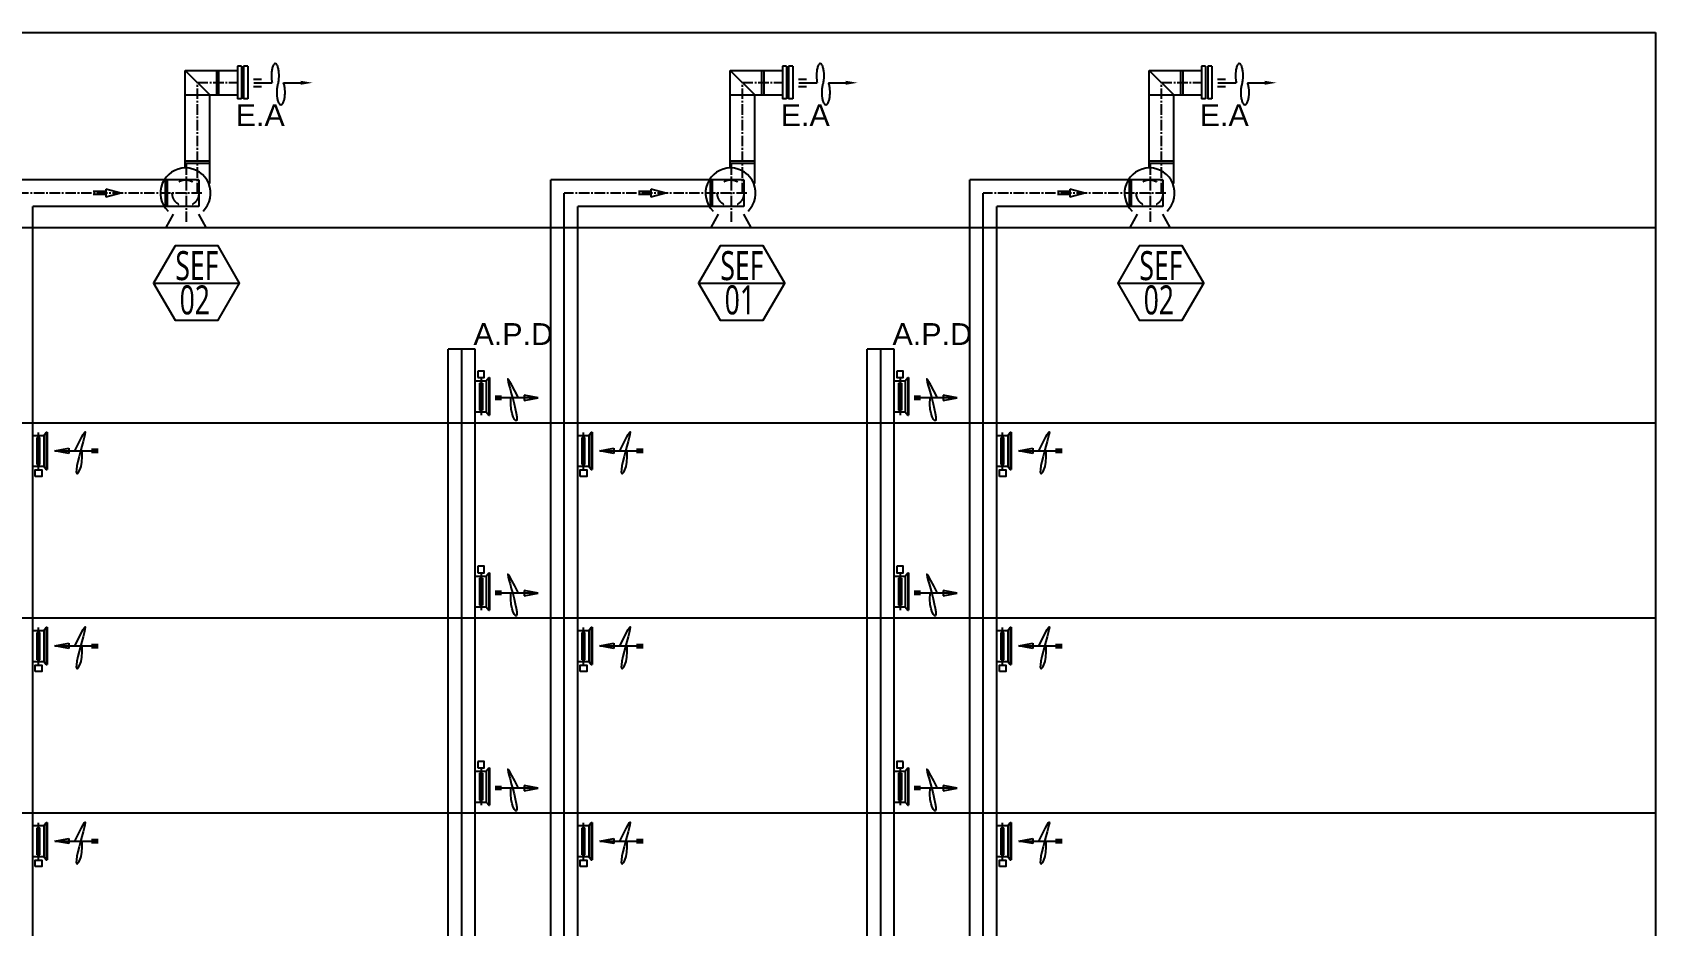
# Model space of a CAD drawing. Header units: millimetres. Extents: x 8533 to 164433, y 5768 to 115327.
# Drawn here: x 42837 to 71819, y 80835 to 96785 of the extents above; entities that cross this region are included whole.
import ezdxf
from ezdxf.enums import TextEntityAlignment as Align

# ---------------------------------------------------------------- set-up
doc = ezdxf.new("R2010")
doc.units = ezdxf.units.MM
doc.header["$LTSCALE"] = 250
doc.linetypes.add('CENTER2', pattern=[1.125, 0.75, -0.125, 0.125, -0.125])
doc.linetypes.add('HIDDEN', pattern=[2, 1, -1])
for name, color, linetype in [('ARC', 8, 'Continuous'), ('OUT', 4, 'Continuous'), ('p', 3, 'Continuous'), ('st', 4, 'Continuous'), ('text', 3, 'Continuous')]:
    doc.layers.add(name, color=color, linetype=linetype)
doc.styles.get("Standard").update_dxf_attribs({"font": ''})
doc.styles.add('STYLE1', font='arial.ttf')
doc.styles.get('Standard').set_extended_font_data('Malgun Gothic')

msp = doc.modelspace()

# ---------------------------------------------------------------- linework, layer by layer
at = {"layer": 'ARC'}
for p, q in [((19211, 96785), (71819, 96785)), ((71819, 96785), (71819, 50321)), ((19211, 93300), (71819, 93300)), ((19211, 89815), (71819, 89815)), ((19211, 86330), (71819, 86330)), ((19211, 82845), (71819, 82845))]:
    msp.add_line(p, q, dxfattribs=at)
at = {"layer": 'OUT', "color": 1, "linetype": 'Continuous'}
for p, q in [((45001, 92309), (46537, 92309)), ((54733, 92309), (56269, 92309)), ((62215, 92309), (63751, 92309))]:
    msp.add_line(p, q, dxfattribs=at)
at = {"layer": 'OUT'}
for p, q in [((50743, 90560, 0), (50939, 90560, 0)), ((50821, 90524, 0), (50821, 90040, 0)), ((50821, 90524, 0), (50873, 90524, 0)), ((50847, 90620, 0), (50847, 89952, 0)), ((50873, 90524, 0), (50873, 90040, 0)), ((50939, 90560, 0), (50984, 90620, 0)), ((50939, 90560, 0), (50939, 90009, 0)), ((50984, 90620, 0), (50999, 90620, 0)), ((50984, 90620, 0), (50984, 89952, 0)), ((50999, 90620, 0), (50999, 89952, 0)), ((58225, 90560, 0), (58421, 90560, 0)), ((58303, 90524, 0), (58303, 90040, 0)), ((58303, 90524, 0), (58355, 90524, 0)), ((58329, 90620, 0), (58329, 89952, 0)), ((58355, 90524, 0), (58355, 90040, 0)), ((58421, 90560, 0), (58466, 90620, 0)), ((58421, 90560, 0), (58421, 90009, 0)), ((58466, 90620, 0), (58481, 90620, 0)), ((58466, 90620, 0), (58466, 89952, 0)), ((58481, 90620, 0), (58481, 89952, 0)), ((50743, 90009, 0), (50939, 90009, 0)), ((50821, 90040, 0), (50873, 90040, 0)), ((50939, 90009, 0), (50984, 89952, 0)), ((50984, 89952, 0), (50999, 89952, 0)), ((58225, 90009, 0), (58421, 90009, 0)), ((58303, 90040, 0), (58355, 90040, 0)), ((58421, 90009, 0), (58466, 89952, 0)), ((58466, 89952, 0), (58481, 89952, 0)), ((42841, 89588), (43038, 89588)), ((42945, 88972), (42945, 89640)), ((43038, 89588), (43082, 89648)), ((43038, 89588), (43038, 89037)), ((43082, 89648), (43098, 89648)), ((43082, 89648), (43082, 88980)), ((43098, 89648), (43098, 88980)), ((52573, 89588), (52770, 89588)), ((52677, 88972), (52677, 89640)), ((52770, 89588), (52814, 89648)), ((52770, 89588), (52770, 89037)), ((52814, 89648), (52814, 88980)), ((52814, 89648), (52830, 89648)), ((52830, 89648), (52830, 88980)), ((60055, 89588), (60252, 89588)), ((60159, 88972), (60159, 89640)), ((60252, 89588), (60296, 89648)), ((60252, 89588), (60252, 89037)), ((60296, 89648), (60312, 89648)), ((60296, 89648), (60296, 88980)), ((60312, 89648), (60312, 88980)), ((42919, 89552), (42971, 89552)), ((42919, 89068), (42919, 89552)), ((42971, 89068), (42971, 89552)), ((52651, 89552), (52703, 89552)), ((52651, 89068), (52651, 89552)), ((52703, 89068), (52703, 89552)), ((60133, 89552), (60185, 89552)), ((60133, 89068), (60133, 89552)), ((60185, 89068), (60185, 89552)), ((42841, 89037), (43038, 89037)), ((42919, 89068), (42971, 89068)), ((43038, 89037), (43082, 88980)), ((43082, 88980), (43098, 88980)), ((52573, 89037), (52770, 89037)), ((52651, 89068), (52703, 89068)), ((52770, 89037), (52814, 88980)), ((52814, 88980), (52830, 88980)), ((60055, 89037), (60252, 89037)), ((60133, 89068), (60185, 89068)), ((60252, 89037), (60296, 88980)), ((60296, 88980), (60312, 88980)), ((50743, 87076, 0), (50939, 87076, 0)), ((50821, 87039, 0), (50821, 86556, 0)), ((50821, 87039, 0), (50873, 87039, 0)), ((50847, 87135, 0), (50847, 86467, 0)), ((50873, 87039, 0), (50873, 86556, 0)), ((50939, 87076, 0), (50984, 87135, 0)), ((50939, 87076, 0), (50939, 86524, 0)), ((50984, 87135, 0), (50999, 87135, 0)), ((50984, 87135, 0), (50984, 86467, 0)), ((50999, 87135, 0), (50999, 86467, 0)), ((58225, 87076, 0), (58421, 87076, 0)), ((58303, 87039, 0), (58303, 86556, 0)), ((58303, 87039, 0), (58355, 87039, 0)), ((58329, 87135, 0), (58329, 86467, 0)), ((58355, 87039, 0), (58355, 86556, 0)), ((58421, 87076, 0), (58466, 87135, 0)), ((58421, 87076, 0), (58421, 86524, 0)), ((58466, 87135, 0), (58481, 87135, 0)), ((58466, 87135, 0), (58466, 86467, 0)), ((58481, 87135, 0), (58481, 86467, 0)), ((50743, 86524, 0), (50939, 86524, 0)), ((50821, 86556, 0), (50873, 86556, 0)), ((50939, 86524, 0), (50984, 86467, 0)), ((50984, 86467, 0), (50999, 86467, 0)), ((58225, 86524, 0), (58421, 86524, 0)), ((58303, 86556, 0), (58355, 86556, 0)), ((58421, 86524, 0), (58466, 86467, 0)), ((58466, 86467, 0), (58481, 86467, 0)), ((42841, 86103), (43038, 86103)), ((42945, 85487), (42945, 86155)), ((43038, 86103), (43082, 86163)), ((43038, 86103), (43038, 85552)), ((43082, 86163), (43098, 86163)), ((43082, 86163), (43082, 85495)), ((43098, 86163), (43098, 85495)), ((52573, 86103), (52770, 86103)), ((52677, 85487), (52677, 86155)), ((52770, 86103), (52814, 86163)), ((52770, 86103), (52770, 85552)), ((52814, 86163), (52830, 86163)), ((52814, 86163), (52814, 85495)), ((52830, 86163), (52830, 85495)), ((60055, 86103), (60252, 86103)), ((60159, 85487), (60159, 86155)), ((60252, 86103), (60296, 86163)), ((60252, 86103), (60252, 85552)), ((60296, 86163), (60312, 86163)), ((60296, 86163), (60296, 85495)), ((60312, 86163), (60312, 85495)), ((42919, 86067), (42971, 86067)), ((42919, 85583), (42919, 86067)), ((42971, 85583), (42971, 86067)), ((52651, 86067), (52703, 86067)), ((52651, 85583), (52651, 86067)), ((52703, 85583), (52703, 86067)), ((60133, 86067), (60185, 86067)), ((60133, 85583), (60133, 86067)), ((60185, 85583), (60185, 86067)), ((42841, 85552), (43038, 85552)), ((42919, 85583), (42971, 85583)), ((43038, 85552), (43082, 85495)), ((52573, 85552), (52770, 85552)), ((52651, 85583), (52703, 85583)), ((52770, 85552), (52814, 85495)), ((60055, 85552), (60252, 85552)), ((60133, 85583), (60185, 85583)), ((60252, 85552), (60296, 85495)), ((43082, 85495), (43098, 85495)), ((52814, 85495), (52830, 85495)), ((60296, 85495), (60312, 85495)), ((50743, 83591, 0), (50939, 83591, 0)), ((50821, 83554, 0), (50821, 83071, 0)), ((50821, 83554, 0), (50873, 83554, 0)), ((50847, 83651, 0), (50847, 82982, 0)), ((50873, 83554, 0), (50873, 83071, 0)), ((50939, 83591, 0), (50984, 83651, 0)), ((50939, 83591, 0), (50939, 83040, 0)), ((50984, 83651, 0), (50999, 83651, 0)), ((50984, 83651, 0), (50984, 82982, 0)), ((50999, 83651, 0), (50999, 82982, 0)), ((58225, 83591, 0), (58421, 83591, 0)), ((58303, 83554, 0), (58303, 83071, 0)), ((58303, 83554, 0), (58355, 83554, 0)), ((58329, 83651, 0), (58329, 82982, 0)), ((58355, 83554, 0), (58355, 83071, 0)), ((58421, 83591, 0), (58466, 83651, 0)), ((58421, 83591, 0), (58421, 83040, 0)), ((58466, 83651, 0), (58481, 83651, 0)), ((58466, 83651, 0), (58466, 82982, 0)), ((58481, 83651, 0), (58481, 82982, 0)), ((50743, 83040, 0), (50939, 83040, 0)), ((50821, 83071, 0), (50873, 83071, 0)), ((50939, 83040, 0), (50984, 82982, 0)), ((50984, 82982, 0), (50999, 82982, 0)), ((58225, 83040, 0), (58421, 83040, 0)), ((58303, 83071, 0), (58355, 83071, 0)), ((58421, 83040, 0), (58466, 82982, 0)), ((58466, 82982, 0), (58481, 82982, 0)), ((42841, 82619), (43038, 82619)), ((42945, 82002), (42945, 82671)), ((43038, 82619), (43082, 82678)), ((43038, 82619), (43038, 82067)), ((43082, 82678), (43098, 82678)), ((43082, 82678), (43082, 82010)), ((43098, 82678), (43098, 82010)), ((52573, 82619), (52770, 82619)), ((52677, 82002), (52677, 82671)), ((52770, 82619), (52814, 82678)), ((52770, 82619), (52770, 82067)), ((52814, 82678), (52830, 82678)), ((52814, 82678), (52814, 82010)), ((52830, 82678), (52830, 82010)), ((60055, 82619), (60252, 82619)), ((60159, 82002), (60159, 82671)), ((60252, 82619), (60296, 82678)), ((60252, 82619), (60252, 82067)), ((60296, 82678), (60312, 82678)), ((60296, 82678), (60296, 82010)), ((60312, 82678), (60312, 82010)), ((42919, 82099), (42919, 82582)), ((42919, 82582), (42971, 82582)), ((42971, 82099), (42971, 82582)), ((52651, 82582), (52703, 82582)), ((52651, 82099), (52651, 82582)), ((52703, 82099), (52703, 82582)), ((60133, 82582), (60185, 82582)), ((60133, 82099), (60133, 82582)), ((60185, 82099), (60185, 82582)), ((42841, 82067), (43038, 82067)), ((42919, 82099), (42971, 82099)), ((43038, 82067), (43082, 82010)), ((52573, 82067), (52770, 82067)), ((52651, 82099), (52703, 82099)), ((52770, 82067), (52814, 82010)), ((60055, 82067), (60252, 82067)), ((60133, 82099), (60185, 82099)), ((60252, 82067), (60296, 82010)), ((43082, 82010), (43098, 82010)), ((52814, 82010), (52830, 82010)), ((60296, 82010), (60312, 82010))]:
    msp.add_line(p, q, dxfattribs=at)
at = {"layer": 'OUT', "color": 1, "linetype": 'Continuous', "elevation": 0}
for points in [[(45385, 92974), (45001, 92309), (45385, 91644), (46153, 91644), (46537, 92309), (46153, 92974)], [(55117, 92974), (54733, 92309), (55117, 91644), (55885, 91644), (56269, 92309), (55885, 92974)], [(62599, 92974), (62215, 92309), (62599, 91644), (63367, 91644), (63751, 92309), (63367, 92974)]]:
    msp.add_lwpolyline(points, close=True, dxfattribs=at)
at = {"layer": 'OUT', "elevation": 0}
for points in [[(50789, 90620), (50905, 90620), (50905, 90736), (50789, 90736)], [(50789, 90736), (50789, 90620)], [(50905, 90620), (50905, 90736)], [(58271, 90736), (58271, 90620)], [(50789, 87135), (50905, 87135), (50905, 87251), (50789, 87251)], [(50789, 87251), (50789, 87135)], [(50905, 87135), (50905, 87251)], [(58271, 87251), (58271, 87135)], [(50789, 83651), (50905, 83651), (50905, 83766), (50789, 83766)], [(50789, 83766), (50789, 83651)], [(50905, 83651), (50905, 83766)], [(58387, 83766), (58271, 83766), (58271, 83651), (58387, 83651)], [(58271, 83766), (58271, 83651)], [(58387, 83651), (58387, 83766)]]:
    msp.add_lwpolyline(points, dxfattribs=at)
for points in [[(58271, 90736), (58271, 90620), (58387, 90620), (58387, 90736)], [(42888, 88856), (42888, 88972), (43003, 88972), (43003, 88856)], [(52620, 88856), (52620, 88972), (52735, 88972), (52735, 88856)], [(60102, 88856), (60102, 88972), (60217, 88972), (60217, 88856)], [(58271, 87251), (58271, 87135), (58387, 87135), (58387, 87251)], [(42888, 85372), (42888, 85487), (43003, 85487), (43003, 85372)], [(52620, 85372), (52620, 85487), (52735, 85487), (52735, 85372)], [(60102, 85372), (60102, 85487), (60217, 85487), (60217, 85372)], [(42888, 81887), (42888, 82002), (43003, 82002), (43003, 81887)], [(52620, 81887), (52620, 82002), (52735, 82002), (52735, 81887)], [(60102, 81887), (60102, 82002), (60217, 82002), (60217, 81887)]]:
    msp.add_lwpolyline(points, close=True, dxfattribs=at)
at = {"layer": 'p', "color": 4, "linetype": 'Continuous'}
for p, q in [((52093, 16847), (52093, 94153)), ((59575, 16847), (59575, 94153)), ((42841, 16847), (42841, 93679)), ((52573, 16847), (52573, 93679)), ((60055, 16847), (60055, 93679)), ((50262, 15017), (50262, 91126)), ((50743, 91126), (50262, 91126)), ((50743, 15017), (50743, 91126)), ((57744, 15017), (57744, 91126)), ((58225, 91126), (57744, 91126)), ((58225, 15017), (58225, 91126))]:
    msp.add_line(p, q, dxfattribs=at)
at = {"layer": 'p', "color": 1}
for p, q in [((52333, 16847), (52333, 93916)), ((59815, 16847), (59815, 93916)), ((50502, 15017), (50502, 91126)), ((57985, 15017), (57985, 91126)), ((51214, 90283, 0), (51097, 90283, 0)), ((51867, 90257, 0), (51097, 90257, 0)), ((51214, 90231, 0), (51097, 90231, 0)), ((58696, 90283, 0), (58580, 90283, 0)), ((59349, 90257, 0), (58580, 90257, 0)), ((58696, 90231, 0), (58580, 90231, 0)), ((43238, 89314), (44008, 89314)), ((43891, 89340), (44008, 89340)), ((43891, 89288), (44008, 89288)), ((52970, 89314), (53740, 89314)), ((53623, 89340), (53740, 89340)), ((53623, 89288), (53740, 89288)), ((60452, 89314), (61222, 89314)), ((61105, 89340), (61222, 89340)), ((61105, 89288), (61222, 89288)), ((51214, 86798, 0), (51097, 86798, 0)), ((51867, 86772, 0), (51097, 86772, 0)), ((51214, 86746, 0), (51097, 86746, 0)), ((58696, 86798, 0), (58580, 86798, 0)), ((59349, 86772, 0), (58580, 86772, 0)), ((58696, 86746, 0), (58580, 86746, 0)), ((43238, 85829), (44008, 85829)), ((43891, 85855), (44008, 85855)), ((43891, 85803), (44008, 85803)), ((52970, 85829), (53740, 85829)), ((53623, 85855), (53740, 85855)), ((53623, 85803), (53740, 85803)), ((60452, 85829), (61222, 85829)), ((61105, 85855), (61222, 85855)), ((61105, 85803), (61222, 85803)), ((51214, 83313, 0), (51097, 83313, 0)), ((51867, 83288, 0), (51097, 83288, 0)), ((51214, 83262, 0), (51097, 83262, 0)), ((58696, 83313, 0), (58580, 83313, 0)), ((59349, 83288, 0), (58580, 83288, 0)), ((58696, 83262, 0), (58580, 83262, 0)), ((43238, 82344), (44008, 82344)), ((43891, 82370), (44008, 82370)), ((43891, 82318), (44008, 82318)), ((52970, 82344), (53740, 82344)), ((53623, 82370), (53740, 82370)), ((53623, 82318), (53740, 82318)), ((60452, 82344), (61222, 82344)), ((61105, 82370), (61222, 82370)), ((61105, 82318), (61222, 82318))]:
    msp.add_line(p, q, dxfattribs=at)
at = {"layer": 'p', "color": 1, "linetype": 'Continuous'}
for p, q in [((51618, 90304, 0), (51618, 90211, 0)), ((51867, 90257, 0), (51618, 90304, 0)), ((51618, 90211, 0), (51867, 90257, 0)), ((59349, 90257, 0), (59100, 90304, 0)), ((59100, 90304, 0), (59100, 90211, 0)), ((59100, 90211, 0), (59349, 90257, 0)), ((43238, 89314), (43487, 89360)), ((43487, 89267), (43238, 89314)), ((43487, 89360), (43487, 89267)), ((52970, 89314), (53219, 89360)), ((53219, 89267), (52970, 89314)), ((53219, 89360), (53219, 89267)), ((60452, 89314), (60701, 89360)), ((60701, 89267), (60452, 89314)), ((60701, 89360), (60701, 89267)), ((51618, 86819, 0), (51618, 86726, 0)), ((51867, 86772, 0), (51618, 86819, 0)), ((51618, 86726, 0), (51867, 86772, 0)), ((59349, 86772, 0), (59100, 86819, 0)), ((59100, 86819, 0), (59100, 86726, 0)), ((59100, 86726, 0), (59349, 86772, 0)), ((43238, 85829), (43487, 85875)), ((43487, 85783), (43238, 85829)), ((43487, 85875), (43487, 85783)), ((52970, 85829), (53219, 85875)), ((53219, 85783), (52970, 85829)), ((53219, 85875), (53219, 85783)), ((60452, 85829), (60701, 85875)), ((60701, 85783), (60452, 85829)), ((60701, 85875), (60701, 85783)), ((51618, 83334, 0), (51618, 83241, 0)), ((51867, 83288, 0), (51618, 83334, 0)), ((51618, 83241, 0), (51867, 83288, 0)), ((59100, 83334, 0), (59100, 83241, 0)), ((59349, 83288, 0), (59100, 83334, 0)), ((59100, 83241, 0), (59349, 83288, 0)), ((43238, 82344), (43487, 82391)), ((43487, 82298), (43238, 82344)), ((43487, 82391), (43487, 82298)), ((52970, 82344), (53219, 82391)), ((53219, 82298), (52970, 82344)), ((53219, 82391), (53219, 82298)), ((60452, 82344), (60701, 82391)), ((60701, 82298), (60452, 82344)), ((60701, 82391), (60701, 82298))]:
    msp.add_line(p, q, dxfattribs=at)
at = {"layer": 'p', "color": 1}
for points in [[(51514, 90257), (51448, 90386), (51398, 90483), (51362, 90548), (51338, 90586), (51327, 90596), (51325, 90583), (51332, 90548), (51345, 90493), (51365, 90422), (51388, 90338), (51412, 90247), (51436, 90155), (51457, 90066), (51474, 89987), (51485, 89921), (51487, 89875), (51479, 89852), (51463, 89853), (51443, 89875), (51421, 89917), (51402, 89978), (51386, 90056), (51379, 90149), (51382, 90257)], [(58996, 90257), (58930, 90386), (58880, 90483), (58844, 90548), (58821, 90586), (58809, 90596), (58807, 90583), (58814, 90548), (58827, 90493), (58847, 90422), (58870, 90338), (58894, 90247), (58918, 90155), (58940, 90066), (58957, 89987), (58967, 89921), (58969, 89875), (58961, 89852), (58945, 89853), (58925, 89875), (58904, 89917), (58884, 89978), (58868, 90056), (58861, 90149), (58864, 90257)], [(43592, 89314), (43658, 89443), (43708, 89540), (43744, 89605), (43767, 89642), (43779, 89653), (43781, 89640), (43774, 89605), (43760, 89550), (43741, 89478), (43718, 89394), (43693, 89304), (43669, 89212), (43648, 89123), (43631, 89043), (43621, 88978), (43619, 88932), (43627, 88909), (43642, 88909), (43662, 88931), (43684, 88974), (43704, 89034), (43719, 89112), (43727, 89206), (43724, 89314)], [(53324, 89314), (53390, 89443), (53440, 89540), (53476, 89605), (53499, 89642), (53511, 89653), (53512, 89640), (53506, 89605), (53492, 89550), (53473, 89478), (53450, 89394), (53425, 89304), (53401, 89212), (53380, 89123), (53363, 89043), (53353, 88978), (53351, 88932), (53359, 88909), (53374, 88909), (53394, 88931), (53416, 88974), (53436, 89034), (53451, 89112), (53459, 89206), (53456, 89314)], [(60806, 89314), (60872, 89443), (60922, 89540), (60958, 89605), (60981, 89642), (60993, 89653), (60995, 89640), (60988, 89605), (60974, 89550), (60955, 89478), (60932, 89394), (60907, 89304), (60884, 89212), (60862, 89123), (60845, 89043), (60835, 88978), (60833, 88932), (60841, 88909), (60856, 88909), (60876, 88931), (60898, 88974), (60918, 89034), (60933, 89112), (60941, 89206), (60938, 89314)], [(51514, 86772), (51448, 86902), (51398, 86998), (51362, 87064), (51338, 87101), (51327, 87111), (51325, 87098), (51332, 87063), (51345, 87008), (51365, 86937), (51388, 86853), (51412, 86762), (51436, 86670), (51457, 86582), (51474, 86502), (51485, 86436), (51487, 86390), (51479, 86367), (51463, 86368), (51443, 86390), (51421, 86432), (51402, 86493), (51386, 86571), (51379, 86665), (51382, 86772)], [(58996, 86772), (58930, 86902), (58880, 86998), (58844, 87064), (58821, 87101), (58809, 87111), (58807, 87098), (58814, 87063), (58827, 87008), (58847, 86937), (58870, 86853), (58894, 86762), (58918, 86670), (58940, 86582), (58957, 86502), (58967, 86436), (58969, 86390), (58961, 86367), (58945, 86368), (58925, 86390), (58904, 86432), (58884, 86493), (58868, 86571), (58861, 86665), (58864, 86772)], [(43592, 85829), (43658, 85958), (43708, 86055), (43744, 86120), (43767, 86157), (43779, 86168), (43781, 86155), (43774, 86120), (43760, 86065), (43741, 85993), (43718, 85910), (43693, 85819), (43669, 85727), (43648, 85638), (43631, 85559), (43621, 85493), (43619, 85447), (43627, 85424), (43642, 85424), (43662, 85447), (43684, 85489), (43704, 85550), (43719, 85628), (43727, 85721), (43724, 85829)], [(53324, 85829), (53390, 85958), (53440, 86055), (53476, 86120), (53499, 86157), (53511, 86168), (53512, 86155), (53506, 86120), (53492, 86065), (53473, 85993), (53450, 85910), (53425, 85819), (53401, 85727), (53380, 85638), (53363, 85559), (53353, 85493), (53351, 85447), (53359, 85424), (53374, 85424), (53394, 85447), (53416, 85489), (53436, 85550), (53451, 85628), (53459, 85721), (53456, 85829)], [(60806, 85829), (60872, 85958), (60922, 86055), (60958, 86120), (60981, 86157), (60993, 86168), (60995, 86155), (60988, 86120), (60974, 86065), (60955, 85993), (60932, 85910), (60907, 85819), (60884, 85727), (60862, 85638), (60845, 85559), (60835, 85493), (60833, 85447), (60841, 85424), (60856, 85424), (60876, 85447), (60898, 85489), (60918, 85550), (60933, 85628), (60941, 85721), (60938, 85829)], [(51514, 83288), (51448, 83417), (51398, 83513), (51362, 83579), (51338, 83616), (51327, 83627), (51325, 83613), (51332, 83578), (51345, 83524), (51365, 83452), (51388, 83368), (51412, 83278), (51436, 83185), (51457, 83097), (51474, 83017), (51485, 82951), (51487, 82905), (51479, 82883), (51463, 82883), (51443, 82905), (51421, 82947), (51402, 83008), (51386, 83086), (51379, 83180), (51382, 83288)], [(58996, 83288), (58930, 83417), (58880, 83513), (58844, 83579), (58821, 83616), (58809, 83627), (58807, 83613), (58814, 83578), (58827, 83524), (58847, 83452), (58870, 83368), (58894, 83278), (58918, 83185), (58940, 83097), (58957, 83017), (58967, 82951), (58969, 82905), (58961, 82883), (58945, 82883), (58925, 82905), (58904, 82947), (58884, 83008), (58868, 83086), (58861, 83180), (58864, 83288)], [(43592, 82344), (43658, 82474), (43708, 82570), (43744, 82636), (43767, 82673), (43779, 82683), (43781, 82670), (43774, 82635), (43760, 82580), (43741, 82509), (43718, 82425), (43693, 82334), (43669, 82242), (43648, 82153), (43631, 82074), (43621, 82008), (43619, 81962), (43627, 81939), (43642, 81940), (43662, 81962), (43684, 82004), (43704, 82065), (43719, 82143), (43727, 82236), (43724, 82344)], [(53324, 82344), (53390, 82474), (53440, 82570), (53476, 82636), (53499, 82673), (53511, 82683), (53512, 82670), (53506, 82635), (53492, 82580), (53473, 82509), (53450, 82425), (53425, 82334), (53401, 82242), (53380, 82153), (53363, 82074), (53353, 82008), (53351, 81962), (53359, 81939), (53374, 81940), (53394, 81962), (53416, 82004), (53436, 82065), (53451, 82143), (53459, 82236), (53456, 82344)], [(60806, 82344), (60872, 82474), (60922, 82570), (60958, 82636), (60981, 82673), (60993, 82683), (60995, 82670), (60988, 82635), (60974, 82580), (60955, 82509), (60932, 82425), (60907, 82334), (60884, 82242), (60862, 82153), (60845, 82074), (60835, 82008), (60833, 81962), (60841, 81939), (60856, 81940), (60876, 81962), (60898, 82004), (60918, 82065), (60933, 82143), (60941, 82236), (60938, 82344)]]:
    msp.add_lwpolyline(points, dxfattribs=at)
at = {"layer": 'st', "color": 4}
for p, q in [((46003, 95670), (45564, 96108)), ((45564, 94375), (45564, 96108)), ((45564, 96108), (46496, 96108)), ((46123, 96108), (46123, 95670)), ((46162, 96108), (46162, 95670)), ((46496, 96181), (46496, 95597)), ((46569, 96181), (46496, 96181)), ((46569, 96181), (46569, 95597)), ((46608, 96181), (46608, 95597)), ((46681, 96181), (46608, 96181)), ((46681, 96181), (46681, 95597)), ((55735, 95670), (55296, 96108)), ((55296, 94375), (55296, 96108)), ((55296, 96108), (56228, 96108)), ((55855, 96108), (55855, 95670)), ((55894, 96108), (55894, 95670)), ((56228, 96181), (56228, 95597)), ((56301, 96181), (56228, 96181)), ((56301, 96181), (56301, 95597)), ((56340, 96181), (56340, 95597)), ((56413, 96181), (56340, 96181)), ((56413, 96181), (56413, 95597)), ((63217, 95670), (62778, 96108)), ((62778, 94375), (62778, 96108)), ((62778, 96108), (63710, 96108)), ((63337, 96108), (63337, 95670)), ((63377, 96108), (63377, 95670)), ((63710, 96181), (63710, 95597)), ((63783, 96181), (63710, 96181)), ((63783, 96181), (63783, 95597)), ((63822, 96181), (63822, 95597)), ((63895, 96181), (63822, 96181)), ((63895, 96181), (63895, 95597)), ((45564, 95670), (46496, 95670)), ((46002, 94085), (46002, 95670)), ((55296, 95670), (56228, 95670)), ((55734, 94085), (55734, 95670)), ((62778, 95670), (63710, 95670)), ((63216, 94085), (63216, 95670)), ((46569, 95597), (46496, 95597)), ((46681, 95597), (46608, 95597)), ((56301, 95597), (56228, 95597)), ((56413, 95597), (56340, 95597)), ((63783, 95597), (63710, 95597)), ((63895, 95597), (63822, 95597)), ((45564, 94489), (46003, 94489)), ((55296, 94489), (55735, 94489)), ((62778, 94489), (63217, 94489)), ((45564, 94449), (46003, 94449)), ((55296, 94449), (55735, 94449)), ((62778, 94449), (63217, 94449)), ((45808, 94153), (42361, 94153)), ((44149, 93943), (43924, 93943)), ((44149, 93987), (44149, 93845)), ((44414, 93916), (44149, 93987)), ((44414, 93916), (44149, 93845)), ((45207, 94153), (45207, 93679)), ((45244, 94153), (45244, 93679)), ((45808, 94153), (45808, 93679)), ((55540, 94153), (52093, 94153)), ((53881, 93943), (53656, 93943)), ((53881, 93987), (53881, 93845)), ((54145, 93916), (53881, 93987)), ((54145, 93916), (53881, 93845)), ((54939, 94153), (54939, 93679)), ((54976, 94153), (54976, 93679)), ((55540, 94153), (55540, 93679)), ((63022, 94153), (59575, 94153)), ((61363, 93943), (61138, 93943)), ((61363, 93987), (61363, 93845)), ((61628, 93916), (61363, 93987)), ((61628, 93916), (61363, 93845)), ((62421, 94153), (62421, 93679)), ((62458, 94153), (62458, 93679)), ((63022, 94153), (63022, 93679)), ((45808, 93679), (42841, 93679)), ((44149, 93889), (43924, 93889)), ((55540, 93679), (52573, 93679)), ((53881, 93889), (53656, 93889)), ((63022, 93679), (60055, 93679)), ((61363, 93889), (61138, 93889)), ((45224, 93300), (45357, 93540)), ((45941, 93300), (45808, 93540)), ((54956, 93300), (55089, 93540)), ((55673, 93300), (55540, 93540)), ((62438, 93300), (62571, 93540)), ((63155, 93300), (63022, 93540)), ((45224, 93300), (45941, 93300)), ((54956, 93300), (55673, 93300)), ((62438, 93300), (63155, 93300))]:
    msp.add_line(p, q, dxfattribs=at)
at = {"layer": 'st', "color": 1}
for p, q in [((46786, 95952), (46926, 95952)), ((56518, 95952), (56658, 95952)), ((64000, 95952), (64140, 95952)), ((46786, 95821), (46926, 95821)), ((46789, 95886), (47118, 95886)), ((47227, 95886), (47229, 95886)), ((47319, 95886), (47674, 95886)), ((56518, 95821), (56658, 95821)), ((56521, 95886), (56849, 95886)), ((56959, 95886), (56960, 95886)), ((57051, 95886), (57406, 95886)), ((64000, 95821), (64140, 95821)), ((64003, 95886), (64332, 95886)), ((64441, 95886), (64443, 95886)), ((64533, 95886), (64888, 95886))]:
    msp.add_line(p, q, dxfattribs=at)
at = {"layer": 'st', "color": 1, "linetype": 'CENTER2'}
for p, q in [((45783, 93909), (45783, 95889)), ((45783, 95889), (46496, 95889)), ((55515, 93909), (55515, 95889)), ((55515, 95889), (56228, 95889)), ((62997, 93909), (62997, 95889)), ((62997, 95889), (63710, 95889)), ((45862, 93916), (42601, 93916)), ((55594, 93916), (52333, 93916)), ((63076, 93916), (59815, 93916))]:
    msp.add_line(p, q, dxfattribs=at)
at = {"layer": 'st', "color": 4, "linetype": 'CENTER2'}
for p, q in [((45583, 94428), (45583, 93404)), ((55315, 94428), (55315, 93404)), ((62797, 94428), (62797, 93404))]:
    msp.add_line(p, q, dxfattribs=at)
at = {"layer": 'st', "color": 1, "elevation": 0}
for points in [[(47229, 95886, 0.02484), (47235, 95923, 0.032193), (47241, 96012, 0.032193), (47235, 96101, 0.043567), (47221, 96166, 0.086075), (47194, 96219, 0.23532), (47173, 96230, 0.23532), (47152, 96219, 0.086075), (47125, 96166, 0.043567), (47111, 96101, 0.032193), (47105, 96012, 0.032193), (47111, 95923, 0.02484), (47118, 95886)], [(56960, 95886, 0.02484), (56967, 95923, 0.032193), (56973, 96012, 0.032193), (56967, 96101, 0.043567), (56953, 96166, 0.086075), (56926, 96219, 0.23532), (56905, 96230, 0.23532), (56884, 96219, 0.086075), (56857, 96166, 0.043567), (56843, 96101, 0.032193), (56837, 96012, 0.032193), (56843, 95923, 0.02484), (56849, 95886)], [(64443, 95886, 0.02484), (64449, 95923, 0.032193), (64455, 96012, 0.032193), (64449, 96101, 0.043567), (64435, 96166, 0.086075), (64408, 96219, 0.23532), (64387, 96230, 0.23532), (64366, 96219, 0.086075), (64339, 96166, 0.043567), (64325, 96101, 0.032193), (64319, 96012, 0.032193), (64325, 95923, 0.02484), (64332, 95886)], [(47227, 95886, 0.025799), (47220, 95870, 0.046785), (47205, 95804, 0.034822), (47198, 95714, 0.034822), (47205, 95623, 0.046785), (47220, 95558, 0.089905), (47250, 95504, 0.225171), (47273, 95493, 0.225171), (47296, 95504, 0.089905), (47326, 95558, 0.046785), (47341, 95623, 0.034822), (47348, 95714, 0.034822), (47341, 95804, 0.046785), (47326, 95870, 0.025799), (47319, 95886)], [(56959, 95886, 0.025799), (56952, 95870, 0.046785), (56936, 95804, 0.034822), (56930, 95714, 0.034822), (56936, 95623, 0.046785), (56952, 95558, 0.089905), (56982, 95504, 0.225171), (57005, 95493, 0.225171), (57028, 95504, 0.089905), (57058, 95558, 0.046785), (57073, 95623, 0.034822), (57079, 95714, 0.034822), (57073, 95804, 0.046785), (57058, 95870, 0.025799), (57051, 95886)], [(64441, 95886, 0.025799), (64434, 95870, 0.046785), (64419, 95804, 0.034822), (64412, 95714, 0.034822), (64419, 95623, 0.046785), (64434, 95558, 0.089905), (64464, 95504, 0.225171), (64487, 95493, 0.225171), (64510, 95504, 0.089905), (64540, 95558, 0.046785), (64555, 95623, 0.034822), (64562, 95714, 0.034822), (64555, 95804, 0.046785), (64540, 95870, 0.025799), (64533, 95886)]]:
    msp.add_lwpolyline(points, format="xyb", dxfattribs=at)
at = {"layer": 'st', "color": 4, "linetype": 'HIDDEN'}
for centre in [(45571, 93916), (55303, 93916), (62785, 93916)]:
    msp.add_circle(centre, 237, dxfattribs=at)
at = {"layer": 'st', "color": 4}
for centre in [(45571, 93916), (55303, 93916), (62785, 93916)]:
    msp.add_arc(centre, 448, 314.3784, 225.6216, dxfattribs=at)
at = {"layer": 'st', "color": 1}
for points in [[(47625, 95850), (47625, 95922), (47840, 95886)], [(57357, 95850), (57357, 95922), (57572, 95886)], [(64839, 95850), (64839, 95922), (65054, 95886)]]:
    msp.add_solid(points, dxfattribs=at)

# ---------------------------------------------------------------- texts
at = {"layer": 'st', "color": 2, "style": 'STYLE1'}
for s, p in [('E.A', (46466, 95114)), ('E.A', (56198, 95114)), ('E.A', (63680, 95114)), ('A.P.D', (50712, 91204)), ('A.P.D', (58194, 91204))]:
    msp.add_text(s, height=389.3, dxfattribs=at).set_placement(p)
at = {"layer": 'text', "width": 0.7}
for s, p in [('SEF', (45773, 92361)), ('SEF', (55505, 92361)), ('SEF', (62987, 92361)), ('02', (45736, 91749)), ('01', (55468, 91749)), ('02', (62950, 91749))]:
    msp.add_text(s, height=518.4, dxfattribs=at).set_placement(p, align=Align.CENTER)

doc.saveas('drawing.dxf')
